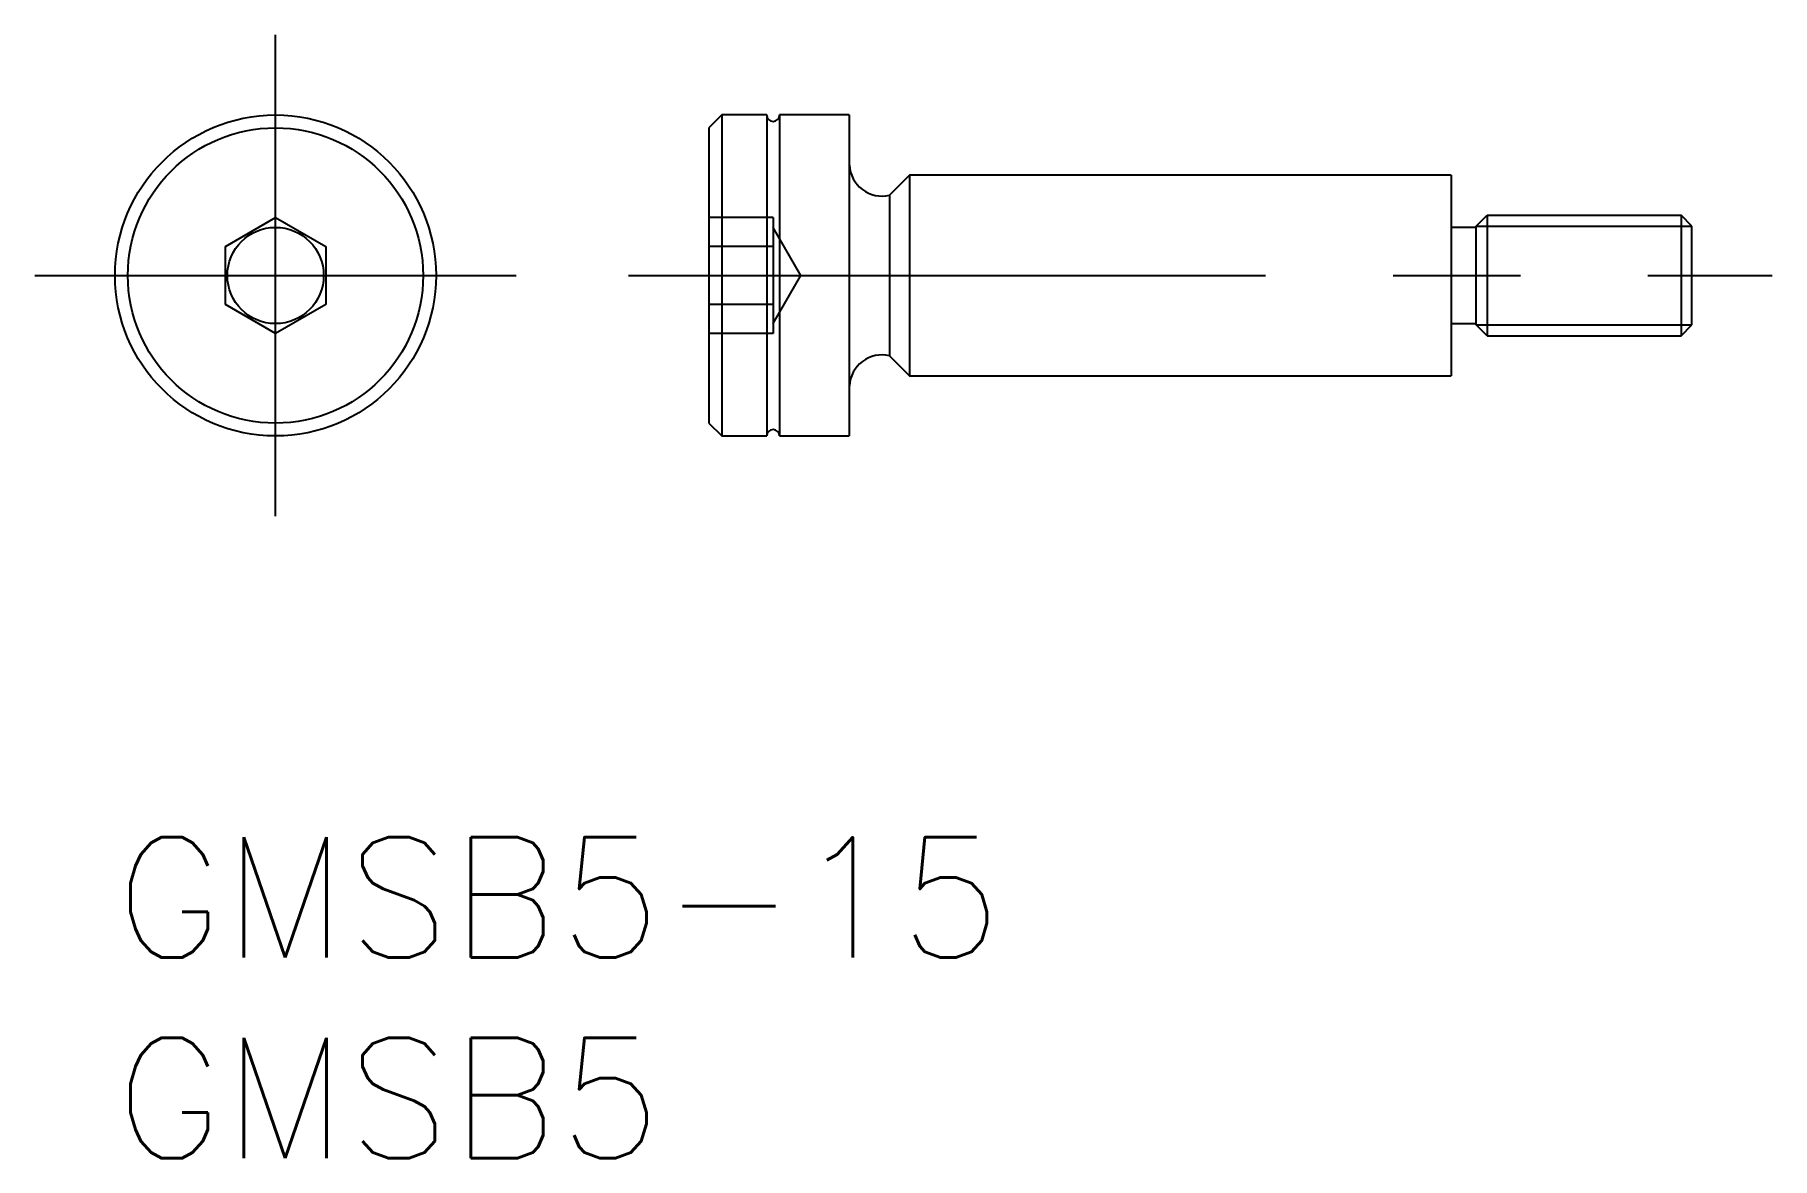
# Model space of a CAD drawing. Extents: x -2 to 41.3, y -8 to 20.
import ezdxf

# ---------------------------------------------------------------- set-up
doc = ezdxf.new("R2010")
doc.units = 0
doc.header["$LTSCALE"] = 0.5
doc.linetypes.add('CENTER', pattern=[50.8, 31.75, -6.35, 6.35, -6.35])
doc.linetypes.add('DASHED', pattern=[19.05, 12.7, -6.35])
for name, color, linetype in [('MSM_CENTER', 1, 'CENTER'), ('MSM_CONTINUOUS', 7, 'CONTINUOUS'), ('MSM_DASHED', 4, 'DASHED'), ('MSM_NARROW', 5, 'CONTINUOUS'), ('MSM_PART_NUMBER', 7, 'CONTINUOUS')]:
    doc.layers.add(name, color=color, linetype=linetype)
doc.styles.get("Standard").update_dxf_attribs({"font": 'txt.shx', "height": 1, "bigfont": 'bigfont.shx'})

# ---------------------------------------------------------------- blocks, each defined once
blk = doc.blocks.new('*U13')
at = {"layer": 'MSM_PART_NUMBER'}
blk.add_text('GMSB5-15', height=3, dxfattribs=at).set_placement((0, -3))
blk = doc.blocks.new('*U14')
at = {"layer": 'MSM_PART_NUMBER'}
blk.add_text('GMSB5', height=3, dxfattribs=at).set_placement((0, -8))

msp = doc.modelspace()

# ---------------------------------------------------------------- linework, layer by layer
at = {"layer": 'MSM_CENTER'}
for p, q in [((4, 8), (4, 20)), ((-2, 14), (10, 14)), ((12.8, 14), (41.3, 14))]:
    msp.add_line(p, q, dxfattribs=at)
at = {"layer": 'MSM_CONTINUOUS'}
for p, q in [((15.12, 18), (14.8, 17.68)), ((16.24, 18), (15.12, 18)), ((15.12, 18), (15.12, 10)), ((16.24, 18), (16.24, 10)), ((18.3, 18), (16.56, 18)), ((16.56, 18), (16.56, 10)), ((18.3, 18), (18.3, 10)), ((14.8, 17.68), (14.8, 10.32)), ((19.799, 16.5), (19.299, 16)), ((33.3, 16.5), (19.799, 16.5)), ((19.799, 16.5), (19.799, 11.5)), ((33.3, 16.5), (33.3, 11.5)), ((19.299, 16), (19.299, 12)), ((2.75, 14.722), (4, 15.443)), ((4, 15.443), (5.25, 14.722)), ((33.925, 15.194), (33.3, 15.194)), ((33.925, 15.229), (34.196, 15.5)), ((33.925, 12.771), (33.925, 15.229)), ((34.196, 15.5), (39.029, 15.5)), ((34.196, 15.5), (34.196, 12.5)), ((39.3, 15.229), (39.029, 15.5)), ((39.029, 15.5), (39.029, 12.5)), ((39.3, 12.771), (39.3, 15.229)), ((2.75, 13.278), (2.75, 14.722)), ((5.25, 14.722), (5.25, 13.278)), ((4, 12.557), (2.75, 13.278)), ((5.25, 13.278), (4, 12.557)), ((33.3, 12.806), (33.925, 12.806)), ((34.196, 12.5), (33.925, 12.771)), ((39.029, 12.5), (39.3, 12.771)), ((34.196, 12.5), (39.029, 12.5)), ((19.299, 12), (19.799, 11.5)), ((19.799, 11.5), (33.3, 11.5)), ((14.8, 10.32), (15.12, 10)), ((15.12, 10), (16.24, 10)), ((16.56, 10), (18.3, 10))]:
    msp.add_line(p, q, dxfattribs=at)
for radius in [4, 3.68, 1.2]:
    msp.add_circle((4, 14), radius, dxfattribs=at)
for centre, radius, start, end in [((16.4, 18), 0.16, 180, 0), ((19.116, 16.796), 0.817, 183.2397, 282.9655), ((19.116, 11.204), 0.817, 77.0345, 176.7603), ((16.4, 10), 0.16, 0, 180)]:
    msp.add_arc(centre, radius, start, end, dxfattribs=at)
at = {"layer": 'MSM_DASHED'}
for p, q in [((16.4, 15.443), (14.8, 15.443)), ((16.4, 15.443), (16.4, 12.557)), ((17.093, 14), (16.4, 15.2)), ((16.4, 14.722), (14.8, 14.722)), ((16.4, 12.8), (17.093, 14)), ((16.4, 13.278), (14.8, 13.278)), ((16.4, 12.557), (14.8, 12.557))]:
    msp.add_line(p, q, dxfattribs=at)
at = {"layer": 'MSM_NARROW'}
for p, q in [((33.925, 15.229), (39.3, 15.229)), ((33.925, 12.771), (39.3, 12.771))]:
    msp.add_line(p, q, dxfattribs=at)

# ---------------------------------------------------------------- block references
at = {"layer": 'MSM_CONTINUOUS'}
for name in ['*U13', '*U14']:
    msp.add_blockref(name, (0, 0), dxfattribs=at)

doc.saveas('drawing.dxf')
